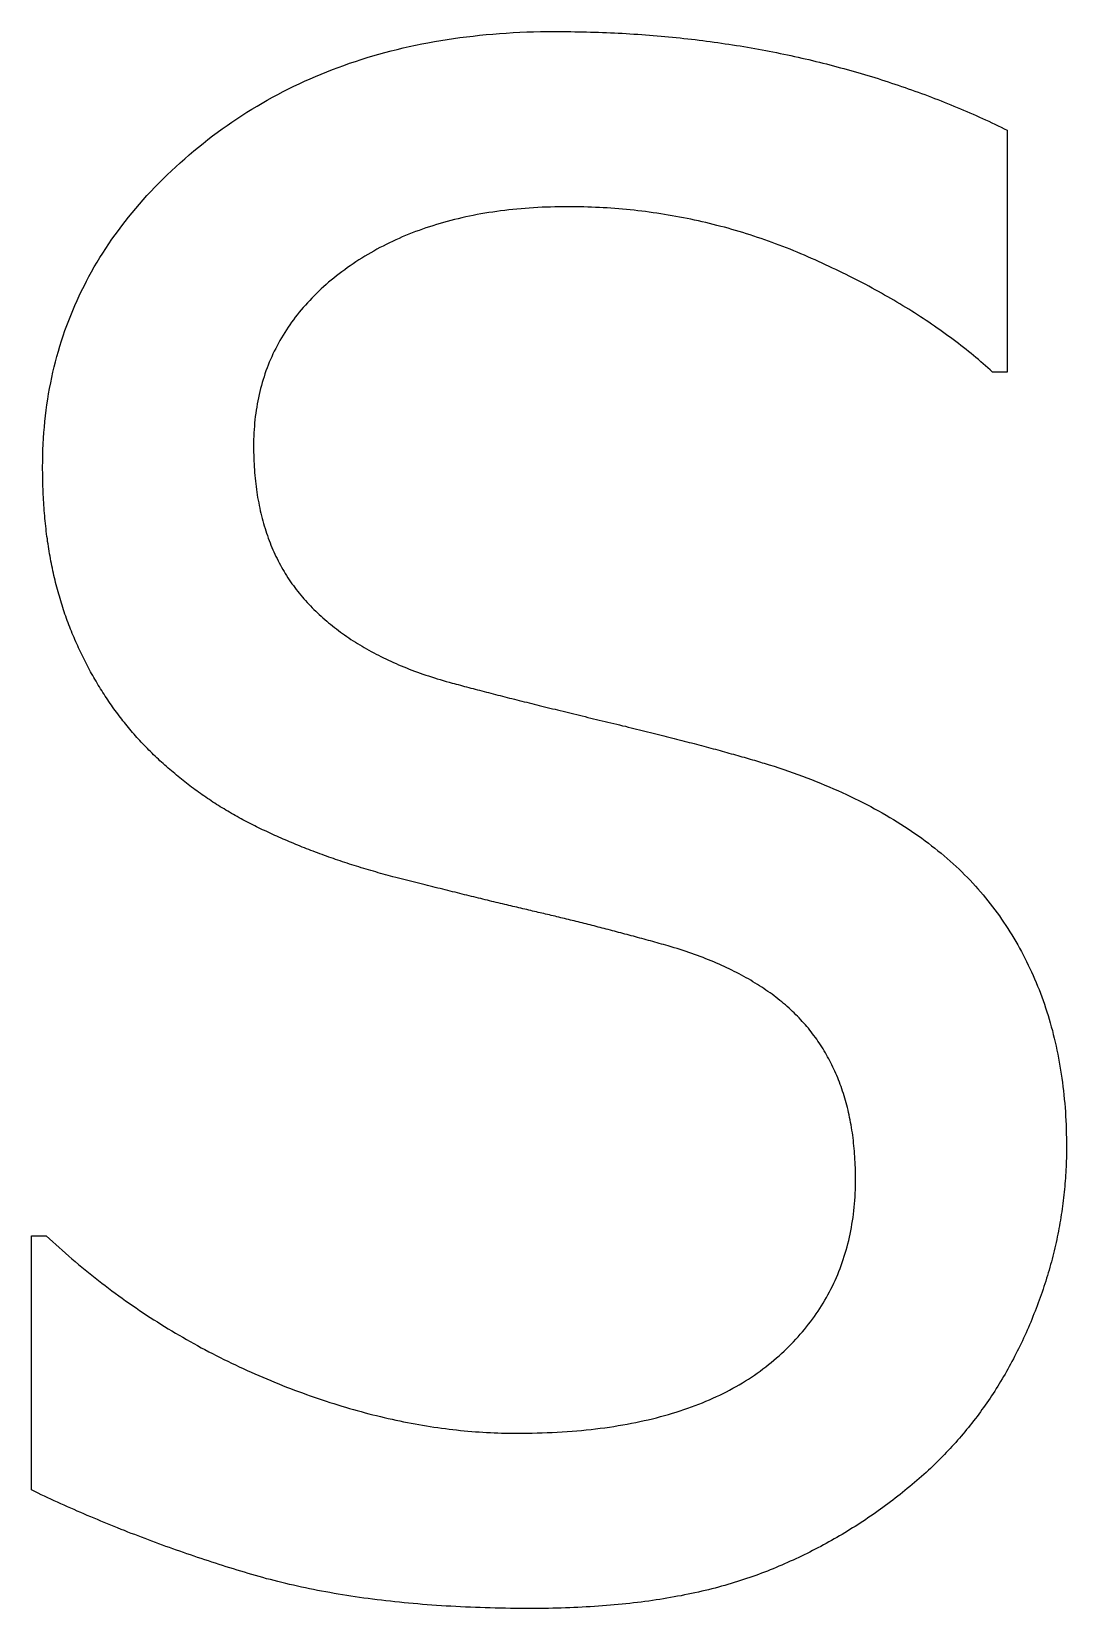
# Model space of a CAD drawing. Extents: x 63 to 563, y 268 to 768.
# Drawn here: x 302.87 to 323.26, y 447.38 to 478.45 of the extents above; entities that cross this region are included whole.
import ezdxf

# ---------------------------------------------------------------- set-up
doc = ezdxf.new("R2010")
doc.units = 0
doc.header["$LTSCALE"] = 2
doc.header["$MEASUREMENT"] = 0
doc.layers.get('0').update_dxf_attribs({"linetype": 'CONTINUOUS'})

msp = doc.modelspace()

# ---------------------------------------------------------------- linework, layer by layer
at = {"color": 1}
msp.add_lwpolyline([(321.805, 471.744), (321.758, 471.785), (321.713, 471.826), (321.667, 471.867), (321.62, 471.908), (321.573, 471.948), (321.526, 471.989), (321.478, 472.029), (321.43, 472.069), (321.381, 472.109), (321.332, 472.149), (321.283, 472.188), (321.233, 472.228), (321.183, 472.267), (321.132, 472.306), (321.081, 472.345), (321.03, 472.383), (320.978, 472.422), (320.926, 472.46), (320.874, 472.499), (320.821, 472.537), (320.767, 472.575), (320.714, 472.612), (320.66, 472.65), (320.605, 472.687), (320.55, 472.724), (320.495, 472.761), (320.439, 472.798), (320.383, 472.835), (320.326, 472.872), (320.269, 472.908), (320.212, 472.944), (320.154, 472.98), (320.096, 473.016), (320.038, 473.052), (319.979, 473.087), (319.92, 473.123), (319.86, 473.158), (319.8, 473.193), (319.739, 473.228), (319.678, 473.262), (319.617, 473.297), (319.555, 473.331), (319.493, 473.365), (319.431, 473.399), (319.368, 473.433), (319.305, 473.467), (319.241, 473.5), (319.177, 473.534), (319.112, 473.567), (319.048, 473.6), (318.982, 473.633), (318.917, 473.665), (318.851, 473.698), (318.784, 473.73), (318.717, 473.762), (318.65, 473.794), (318.582, 473.826), (318.514, 473.858), (318.446, 473.889), (318.377, 473.921), (318.308, 473.952), (318.238, 473.983), (318.168, 474.013), (318.098, 474.044), (318.027, 474.074), (317.956, 474.104), (317.886, 474.133), (317.815, 474.162), (317.744, 474.19), (317.673, 474.218), (317.601, 474.245), (317.53, 474.272), (317.459, 474.298), (317.387, 474.324), (317.316, 474.349), (317.244, 474.374), (317.172, 474.398), (317.1, 474.422), (317.028, 474.446), (316.956, 474.468), (316.883, 474.491), (316.811, 474.513), (316.739, 474.534), (316.666, 474.555), (316.593, 474.576), (316.52, 474.596), (316.447, 474.615), (316.374, 474.634), (316.301, 474.653), (316.228, 474.671), (316.155, 474.689), (316.081, 474.706), (316.007, 474.722), (315.934, 474.739), (315.86, 474.754), (315.786, 474.769), (315.712, 474.784), (315.638, 474.798), (315.564, 474.812), (315.489, 474.825), (315.415, 474.838), (315.34, 474.85), (315.266, 474.862), (315.191, 474.874), (315.116, 474.884), (315.041, 474.895), (314.966, 474.905), (314.891, 474.914), (314.815, 474.923), (314.74, 474.932), (314.664, 474.939), (314.589, 474.947), (314.513, 474.954), (314.437, 474.96), (314.361, 474.966), (314.285, 474.972), (314.209, 474.977), (314.132, 474.982), (314.056, 474.986), (313.979, 474.989), (313.903, 474.993), (313.826, 474.995), (313.749, 474.997), (313.672, 474.999), (313.595, 475), (313.518, 475.001), (313.441, 475.001), (313.354, 475.001), (313.267, 475), (313.181, 474.998), (313.096, 474.996), (313.011, 474.993), (312.926, 474.99), (312.843, 474.985), (312.759, 474.981), (312.676, 474.975), (312.594, 474.969), (312.512, 474.962), (312.431, 474.955), (312.35, 474.947), (312.27, 474.938), (312.19, 474.929), (312.111, 474.919), (312.033, 474.908), (311.955, 474.897), (311.877, 474.885), (311.8, 474.872), (311.723, 474.859), (311.647, 474.845), (311.572, 474.831), (311.497, 474.815), (311.422, 474.8), (311.349, 474.783), (311.275, 474.766), (311.202, 474.748), (311.13, 474.73), (311.058, 474.711), (310.987, 474.691), (310.916, 474.671), (310.846, 474.65), (310.776, 474.628), (310.707, 474.606), (310.638, 474.583), (310.57, 474.56), (310.502, 474.535), (310.435, 474.511), (310.369, 474.485), (310.303, 474.459), (310.237, 474.432), (310.172, 474.405), (310.108, 474.377), (310.044, 474.348), (309.98, 474.319), (309.917, 474.289), (309.855, 474.258), (309.793, 474.227), (309.732, 474.195), (309.671, 474.162), (309.611, 474.129), (309.551, 474.095), (309.492, 474.061), (309.433, 474.025), (309.375, 473.99), (309.317, 473.953), (309.26, 473.916), (309.204, 473.878), (309.148, 473.84), (309.092, 473.801), (309.037, 473.761), (308.982, 473.721), (308.928, 473.68), (308.875, 473.639), (308.823, 473.597), (308.772, 473.555), (308.721, 473.512), (308.671, 473.469), (308.622, 473.426), (308.574, 473.382), (308.527, 473.338), (308.481, 473.293), (308.435, 473.248), (308.391, 473.203), (308.347, 473.157), (308.304, 473.111), (308.262, 473.064), (308.221, 473.017), (308.18, 472.97), (308.141, 472.922), (308.102, 472.874), (308.064, 472.825), (308.027, 472.776), (307.991, 472.726), (307.956, 472.677), (307.922, 472.626), (307.888, 472.576), (307.855, 472.525), (307.823, 472.473), (307.792, 472.421), (307.762, 472.369), (307.733, 472.316), (307.704, 472.263), (307.677, 472.21), (307.65, 472.156), (307.624, 472.102), (307.599, 472.047), (307.575, 471.992), (307.551, 471.936), (307.529, 471.88), (307.507, 471.824), (307.486, 471.767), (307.466, 471.71), (307.447, 471.653), (307.429, 471.595), (307.411, 471.536), (307.395, 471.478), (307.379, 471.418), (307.364, 471.359), (307.35, 471.299), (307.337, 471.239), (307.325, 471.178), (307.313, 471.117), (307.303, 471.055), (307.293, 470.993), (307.284, 470.931), (307.276, 470.868), (307.269, 470.805), (307.262, 470.741), (307.257, 470.677), (307.252, 470.613), (307.248, 470.548), (307.245, 470.483), (307.243, 470.417), (307.242, 470.351), (307.241, 470.285), (307.242, 470.225), (307.242, 470.166), (307.244, 470.107), (307.245, 470.049), (307.248, 469.991), (307.25, 469.933), (307.254, 469.876), (307.257, 469.819), (307.262, 469.763), (307.266, 469.707), (307.272, 469.651), (307.277, 469.595), (307.284, 469.541), (307.29, 469.486), (307.298, 469.432), (307.305, 469.378), (307.314, 469.324), (307.322, 469.271), (307.332, 469.219), (307.342, 469.166), (307.352, 469.114), (307.363, 469.063), (307.374, 469.012), (307.386, 468.961), (307.398, 468.91), (307.411, 468.86), (307.424, 468.811), (307.438, 468.761), (307.452, 468.713), (307.467, 468.664), (307.482, 468.616), (307.498, 468.568), (307.514, 468.521), (307.531, 468.474), (307.548, 468.427), (307.566, 468.381), (307.584, 468.335), (307.603, 468.29), (307.622, 468.244), (307.642, 468.2), (307.662, 468.155), (307.683, 468.111), (307.704, 468.068), (307.726, 468.025), (307.748, 467.982), (307.771, 467.939), (307.794, 467.897), (307.818, 467.856), (307.842, 467.814), (307.867, 467.773), (307.892, 467.733), (307.918, 467.693), (307.944, 467.653), (307.971, 467.613), (307.998, 467.574), (308.026, 467.536), (308.054, 467.498), (308.083, 467.46), (308.112, 467.422), (308.142, 467.385), (308.172, 467.348), (308.203, 467.312), (308.235, 467.276), (308.266, 467.24), (308.298, 467.205), (308.331, 467.17), (308.364, 467.135), (308.398, 467.101), (308.432, 467.067), (308.466, 467.033), (308.501, 467), (308.536, 466.967), (308.572, 466.934), (308.608, 466.901), (308.645, 466.869), (308.682, 466.837), (308.719, 466.805), (308.757, 466.774), (308.796, 466.743), (308.835, 466.712), (308.874, 466.682), (308.914, 466.652), (308.954, 466.622), (308.994, 466.593), (309.035, 466.564), (309.077, 466.535), (309.119, 466.506), (309.161, 466.478), (309.204, 466.45), (309.247, 466.423), (309.291, 466.395), (309.335, 466.368), (309.379, 466.342), (309.424, 466.315), (309.47, 466.289), (309.516, 466.263), (309.562, 466.238), (309.609, 466.213), (309.656, 466.188), (309.703, 466.163), (309.751, 466.139), (309.8, 466.115), (309.849, 466.092), (309.898, 466.068), (309.948, 466.045), (309.998, 466.023), (310.049, 466), (310.1, 465.978), (310.152, 465.956), (310.204, 465.935), (310.256, 465.914), (310.309, 465.893), (310.363, 465.872), (310.416, 465.852), (310.471, 465.832), (310.525, 465.813), (310.58, 465.793), (310.636, 465.774), (310.692, 465.756), (310.748, 465.737), (310.805, 465.719), (310.862, 465.701), (310.92, 465.684), (310.978, 465.667), (311.037, 465.65), (311.096, 465.633), (311.156, 465.617), (311.195, 465.606), (311.236, 465.596), (311.276, 465.585), (311.317, 465.574), (311.358, 465.563), (311.4, 465.552), (311.441, 465.541), (311.483, 465.53), (311.525, 465.519), (311.568, 465.507), (311.611, 465.496), (311.654, 465.485), (311.697, 465.474), (311.741, 465.462), (311.785, 465.451), (311.829, 465.439), (311.873, 465.428), (311.918, 465.416), (311.963, 465.405), (312.009, 465.393), (312.054, 465.381), (312.1, 465.37), (312.146, 465.358), (312.193, 465.346), (312.239, 465.334), (312.287, 465.322), (312.334, 465.31), (312.381, 465.298), (312.429, 465.286), (312.478, 465.274), (312.526, 465.262), (312.575, 465.249), (312.624, 465.237), (312.673, 465.225), (312.723, 465.212), (312.773, 465.2), (312.823, 465.187), (312.873, 465.175), (312.924, 465.162), (312.975, 465.15), (313.026, 465.137), (313.078, 465.124), (313.13, 465.112), (313.182, 465.099), (313.234, 465.086), (313.287, 465.073), (313.34, 465.06), (313.393, 465.047), (313.447, 465.034), (313.501, 465.021), (313.555, 465.008), (313.609, 464.994), (313.664, 464.981), (313.719, 464.968), (313.774, 464.955), (313.83, 464.941), (313.885, 464.928), (313.942, 464.914), (313.998, 464.901), (314.055, 464.887), (314.112, 464.873), (314.169, 464.86), (314.226, 464.846), (314.284, 464.832), (314.342, 464.818), (314.399, 464.805), (314.456, 464.791), (314.512, 464.777), (314.569, 464.764), (314.624, 464.75), (314.68, 464.737), (314.735, 464.723), (314.791, 464.71), (314.845, 464.696), (314.9, 464.683), (314.954, 464.67), (315.008, 464.656), (315.061, 464.643), (315.114, 464.63), (315.167, 464.617), (315.22, 464.603), (315.272, 464.59), (315.324, 464.577), (315.376, 464.564), (315.427, 464.551), (315.478, 464.538), (315.529, 464.525), (315.579, 464.512), (315.629, 464.499), (315.679, 464.487), (315.729, 464.474), (315.778, 464.461), (315.827, 464.448), (315.875, 464.436), (315.924, 464.423), (315.972, 464.41), (316.019, 464.398), (316.067, 464.385), (316.114, 464.373), (316.16, 464.36), (316.207, 464.348), (316.253, 464.335), (316.299, 464.323), (316.344, 464.311), (316.39, 464.298), (316.434, 464.286), (316.479, 464.274), (316.523, 464.262), (316.567, 464.249), (316.611, 464.237), (316.654, 464.225), (316.697, 464.213), (316.74, 464.201), (316.783, 464.189), (316.825, 464.177), (316.867, 464.165), (316.908, 464.154), (316.949, 464.142), (316.99, 464.13), (317.031, 464.118), (317.071, 464.106), (317.111, 464.095), (317.151, 464.083), (317.19, 464.071), (317.229, 464.06), (317.268, 464.048), (317.306, 464.037), (317.403, 464.007), (317.499, 463.976), (317.594, 463.945), (317.689, 463.914), (317.782, 463.882), (317.875, 463.849), (317.967, 463.816), (318.058, 463.783), (318.148, 463.749), (318.238, 463.714), (318.326, 463.68), (318.414, 463.644), (318.501, 463.608), (318.587, 463.572), (318.673, 463.535), (318.757, 463.498), (318.841, 463.46), (318.924, 463.422), (319.006, 463.383), (319.087, 463.344), (319.168, 463.305), (319.247, 463.265), (319.326, 463.224), (319.404, 463.183), (319.481, 463.141), (319.557, 463.099), (319.633, 463.057), (319.708, 463.014), (319.782, 462.971), (319.855, 462.927), (319.927, 462.882), (319.998, 462.837), (320.069, 462.792), (320.139, 462.746), (320.208, 462.7), (320.276, 462.653), (320.343, 462.606), (320.41, 462.558), (320.475, 462.51), (320.54, 462.461), (320.604, 462.412), (320.667, 462.363), (320.73, 462.312), (320.791, 462.262), (320.852, 462.211), (320.912, 462.159), (320.971, 462.107), (321.029, 462.055), (321.087, 462.002), (321.144, 461.948), (321.199, 461.894), (321.254, 461.84), (321.309, 461.785), (321.362, 461.73), (321.415, 461.674), (321.466, 461.618), (321.517, 461.561), (321.567, 461.504), (321.617, 461.446), (321.665, 461.388), (321.713, 461.329), (321.759, 461.27), (321.805, 461.21), (321.851, 461.15), (321.895, 461.09), (321.939, 461.029), (321.982, 460.967), (322.024, 460.905), (322.066, 460.843), (322.107, 460.78), (322.147, 460.717), (322.186, 460.653), (322.225, 460.589), (322.263, 460.525), (322.301, 460.46), (322.337, 460.395), (322.373, 460.329), (322.408, 460.262), (322.443, 460.196), (322.477, 460.129), (322.51, 460.061), (322.542, 459.993), (322.574, 459.925), (322.605, 459.856), (322.635, 459.786), (322.665, 459.716), (322.693, 459.646), (322.721, 459.576), (322.749, 459.504), (322.776, 459.433), (322.801, 459.361), (322.827, 459.288), (322.851, 459.216), (322.875, 459.142), (322.898, 459.069), (322.921, 458.994), (322.942, 458.92), (322.963, 458.845), (322.984, 458.769), (323.003, 458.693), (323.022, 458.617), (323.04, 458.54), (323.058, 458.463), (323.074, 458.385), (323.09, 458.307), (323.106, 458.228), (323.12, 458.149), (323.134, 458.07), (323.147, 457.99), (323.16, 457.909), (323.171, 457.829), (323.182, 457.747), (323.193, 457.666), (323.202, 457.584), (323.211, 457.501), (323.219, 457.418), (323.227, 457.335), (323.234, 457.251), (323.24, 457.166), (323.245, 457.082), (323.25, 456.996), (323.254, 456.911), (323.257, 456.825), (323.259, 456.738), (323.261, 456.651), (323.262, 456.564), (323.262, 456.476), (323.262, 456.42), (323.262, 456.364), (323.261, 456.309), (323.26, 456.253), (323.258, 456.197), (323.256, 456.141), (323.254, 456.086), (323.251, 456.03), (323.248, 455.974), (323.245, 455.919), (323.241, 455.863), (323.237, 455.808), (323.232, 455.752), (323.228, 455.697), (323.222, 455.642), (323.217, 455.586), (323.211, 455.531), (323.205, 455.476), (323.198, 455.421), (323.191, 455.365), (323.184, 455.31), (323.176, 455.255), (323.168, 455.2), (323.16, 455.145), (323.151, 455.09), (323.142, 455.035), (323.133, 454.98), (323.123, 454.925), (323.113, 454.87), (323.102, 454.815), (323.092, 454.761), (323.08, 454.706), (323.069, 454.651), (323.057, 454.597), (323.045, 454.542), (323.032, 454.487), (323.019, 454.433), (323.006, 454.378), (322.992, 454.324), (322.978, 454.269), (322.964, 454.215), (322.949, 454.16), (322.934, 454.106), (322.918, 454.052), (322.902, 453.997), (322.886, 453.943), (322.87, 453.889), (322.853, 453.835), (322.835, 453.781), (322.818, 453.726), (322.8, 453.672), (322.782, 453.618), (322.763, 453.564), (322.744, 453.51), (322.724, 453.456), (322.705, 453.403), (322.685, 453.349), (322.664, 453.295), (322.643, 453.241), (322.622, 453.187), (322.601, 453.134), (322.579, 453.08), (322.557, 453.026), (322.534, 452.973), (322.511, 452.919), (322.488, 452.866), (322.465, 452.814), (322.441, 452.761), (322.417, 452.709), (322.393, 452.657), (322.368, 452.605), (322.343, 452.553), (322.318, 452.502), (322.293, 452.451), (322.267, 452.4), (322.241, 452.349), (322.215, 452.299), (322.188, 452.249), (322.161, 452.199), (322.134, 452.15), (322.107, 452.1), (322.079, 452.051), (322.051, 452.003), (322.023, 451.954), (321.994, 451.906), (321.965, 451.858), (321.936, 451.81), (321.907, 451.762), (321.877, 451.715), (321.847, 451.668), (321.817, 451.621), (321.786, 451.575), (321.756, 451.529), (321.725, 451.483), (321.693, 451.437), (321.662, 451.391), (321.63, 451.346), (321.597, 451.301), (321.565, 451.256), (321.532, 451.212), (321.499, 451.168), (321.466, 451.124), (321.432, 451.08), (321.398, 451.036), (321.364, 450.993), (321.329, 450.95), (321.295, 450.908), (321.26, 450.865), (321.224, 450.823), (321.189, 450.781), (321.153, 450.739), (321.116, 450.698), (321.08, 450.657), (321.043, 450.616), (321.006, 450.575), (320.969, 450.535), (320.931, 450.494), (320.893, 450.454), (320.855, 450.415), (320.817, 450.375), (320.778, 450.336), (320.739, 450.297), (320.7, 450.259), (320.66, 450.22), (320.62, 450.182), (320.58, 450.144), (320.54, 450.107), (320.494, 450.065), (320.449, 450.024), (320.403, 449.984), (320.357, 449.944), (320.311, 449.904), (320.265, 449.864), (320.219, 449.824), (320.172, 449.785), (320.125, 449.747), (320.078, 449.708), (320.031, 449.67), (319.984, 449.632), (319.936, 449.594), (319.888, 449.557), (319.84, 449.52), (319.792, 449.484), (319.744, 449.447), (319.695, 449.411), (319.646, 449.375), (319.598, 449.34), (319.548, 449.305), (319.499, 449.27), (319.45, 449.235), (319.4, 449.201), (319.35, 449.167), (319.3, 449.133), (319.25, 449.1), (319.199, 449.067), (319.148, 449.034), (319.098, 449.002), (319.046, 448.97), (318.995, 448.938), (318.944, 448.906), (318.892, 448.875), (318.84, 448.844), (318.788, 448.813), (318.736, 448.783), (318.684, 448.753), (318.631, 448.723), (318.578, 448.694), (318.525, 448.665), (318.472, 448.636), (318.419, 448.607), (318.365, 448.579), (318.311, 448.551), (318.257, 448.523), (318.203, 448.496), (318.149, 448.469), (318.094, 448.442), (318.04, 448.416), (317.985, 448.39), (317.93, 448.364), (317.874, 448.338), (317.819, 448.313), (317.763, 448.288), (317.707, 448.264), (317.651, 448.239), (317.595, 448.215), (317.538, 448.192), (317.482, 448.168), (317.425, 448.145), (317.368, 448.122), (317.311, 448.1), (317.253, 448.078), (317.195, 448.056), (317.137, 448.034), (317.078, 448.013), (317.019, 447.992), (316.959, 447.972), (316.899, 447.952), (316.838, 447.932), (316.777, 447.913), (316.716, 447.894), (316.654, 447.875), (316.591, 447.856), (316.528, 447.838), (316.465, 447.821), (316.401, 447.804), (316.337, 447.787), (316.272, 447.77), (316.207, 447.754), (316.141, 447.738), (316.075, 447.722), (316.008, 447.707), (315.941, 447.692), (315.874, 447.678), (315.806, 447.663), (315.737, 447.65), (315.669, 447.636), (315.599, 447.623), (315.529, 447.61), (315.459, 447.598), (315.388, 447.586), (315.317, 447.574), (315.246, 447.563), (315.174, 447.552), (315.101, 447.541), (315.028, 447.531), (314.955, 447.521), (314.881, 447.511), (314.806, 447.502), (314.731, 447.493), (314.656, 447.484), (314.58, 447.476), (314.504, 447.468), (314.427, 447.461), (314.35, 447.454), (314.273, 447.447), (314.195, 447.44), (314.116, 447.434), (314.037, 447.428), (313.958, 447.423), (313.878, 447.418), (313.798, 447.413), (313.717, 447.409), (313.635, 447.405), (313.554, 447.401), (313.472, 447.398), (313.389, 447.395), (313.306, 447.392), (313.222, 447.39), (313.138, 447.388), (313.054, 447.386), (312.969, 447.385), (312.884, 447.384), (312.798, 447.384), (312.711, 447.384), (312.609, 447.384), (312.507, 447.384), (312.406, 447.385), (312.305, 447.386), (312.204, 447.388), (312.104, 447.39), (312.005, 447.392), (311.906, 447.395), (311.808, 447.397), (311.71, 447.401), (311.612, 447.404), (311.515, 447.408), (311.418, 447.412), (311.322, 447.417), (311.227, 447.422), (311.132, 447.427), (311.037, 447.432), (310.943, 447.438), (310.849, 447.445), (310.756, 447.451), (310.663, 447.458), (310.571, 447.465), (310.479, 447.473), (310.388, 447.481), (310.297, 447.489), (310.207, 447.498), (310.117, 447.507), (310.028, 447.516), (309.939, 447.526), (309.85, 447.536), (309.762, 447.546), (309.675, 447.557), (309.588, 447.568), (309.502, 447.579), (309.416, 447.59), (309.33, 447.602), (309.245, 447.615), (309.161, 447.627), (309.077, 447.64), (308.993, 447.654), (308.91, 447.667), (308.827, 447.681), (308.745, 447.696), (308.664, 447.711), (308.583, 447.726), (308.502, 447.741), (308.422, 447.757), (308.342, 447.773), (308.263, 447.789), (308.184, 447.806), (308.106, 447.823), (308.028, 447.84), (307.951, 447.858), (307.874, 447.876), (307.798, 447.894), (307.722, 447.913), (307.647, 447.932), (307.572, 447.952), (307.497, 447.971), (307.423, 447.991), (307.35, 448.012), (307.277, 448.033), (307.205, 448.054), (307.133, 448.075), (307.061, 448.097), (306.989, 448.118), (306.917, 448.14), (306.846, 448.162), (306.775, 448.185), (306.703, 448.207), (306.632, 448.229), (306.561, 448.252), (306.491, 448.275), (306.42, 448.298), (306.35, 448.321), (306.279, 448.344), (306.209, 448.367), (306.139, 448.39), (306.069, 448.414), (305.999, 448.438), (305.929, 448.462), (305.86, 448.486), (305.79, 448.51), (305.721, 448.534), (305.652, 448.559), (305.583, 448.583), (305.514, 448.608), (305.445, 448.633), (305.376, 448.658), (305.308, 448.683), (305.239, 448.709), (305.171, 448.734), (305.103, 448.76), (305.035, 448.786), (304.967, 448.812), (304.899, 448.838), (304.832, 448.864), (304.764, 448.89), (304.697, 448.917), (304.63, 448.943), (304.563, 448.97), (304.496, 448.997), (304.429, 449.024), (304.362, 449.051), (304.296, 449.079), (304.229, 449.106), (304.163, 449.134), (304.097, 449.162), (304.031, 449.19), (303.965, 449.218), (303.899, 449.246), (303.834, 449.274), (303.768, 449.303), (303.703, 449.332), (303.638, 449.36), (303.573, 449.389), (303.508, 449.419), (303.443, 449.448), (303.378, 449.477), (303.314, 449.507), (303.249, 449.536), (303.185, 449.566), (303.121, 449.596), (303.057, 449.626), (302.993, 449.657), (302.929, 449.687), (302.865, 449.718), (302.865, 454.726), (303.157, 454.726), (303.219, 454.668), (303.282, 454.61), (303.344, 454.553), (303.407, 454.496), (303.47, 454.44), (303.534, 454.384), (303.598, 454.328), (303.662, 454.273), (303.726, 454.219), (303.79, 454.164), (303.855, 454.11), (303.92, 454.057), (303.985, 454.004), (304.051, 453.951), (304.117, 453.899), (304.183, 453.847), (304.249, 453.796), (304.316, 453.745), (304.382, 453.694), (304.449, 453.644), (304.517, 453.594), (304.584, 453.545), (304.652, 453.496), (304.72, 453.447), (304.789, 453.399), (304.857, 453.351), (304.926, 453.304), (304.995, 453.257), (305.065, 453.21), (305.134, 453.164), (305.204, 453.119), (305.275, 453.073), (305.345, 453.029), (305.416, 452.984), (305.487, 452.94), (305.558, 452.896), (305.629, 452.853), (305.701, 452.81), (305.773, 452.768), (305.845, 452.726), (305.918, 452.684), (305.991, 452.643), (306.064, 452.602), (306.137, 452.562), (306.211, 452.522), (306.284, 452.483), (306.359, 452.443), (306.433, 452.405), (306.507, 452.366), (306.582, 452.328), (306.657, 452.291), (306.733, 452.254), (306.808, 452.217), (306.884, 452.181), (306.96, 452.145), (307.037, 452.11), (307.114, 452.075), (307.191, 452.04), (307.268, 452.006), (307.345, 451.972), (307.423, 451.939), (307.501, 451.906), (307.579, 451.873), (307.657, 451.841), (307.736, 451.809), (307.814, 451.778), (307.892, 451.747), (307.971, 451.717), (308.049, 451.688), (308.126, 451.659), (308.204, 451.63), (308.282, 451.602), (308.36, 451.574), (308.437, 451.547), (308.515, 451.521), (308.592, 451.495), (308.67, 451.469), (308.747, 451.444), (308.824, 451.419), (308.901, 451.395), (308.978, 451.372), (309.055, 451.349), (309.132, 451.326), (309.208, 451.304), (309.285, 451.283), (309.361, 451.262), (309.438, 451.241), (309.514, 451.221), (309.59, 451.202), (309.666, 451.183), (309.742, 451.164), (309.818, 451.146), (309.894, 451.129), (309.97, 451.112), (310.046, 451.095), (310.121, 451.079), (310.197, 451.064), (310.272, 451.049), (310.347, 451.034), (310.423, 451.02), (310.498, 451.007), (310.573, 450.994), (310.648, 450.982), (310.723, 450.97), (310.797, 450.958), (310.872, 450.948), (310.947, 450.937), (311.021, 450.927), (311.096, 450.918), (311.17, 450.909), (311.244, 450.901), (311.318, 450.893), (311.392, 450.886), (311.466, 450.879), (311.54, 450.872), (311.614, 450.867), (311.688, 450.861), (311.761, 450.856), (311.835, 450.852), (311.908, 450.848), (311.982, 450.845), (312.055, 450.842), (312.128, 450.84), (312.201, 450.838), (312.274, 450.837), (312.347, 450.836), (312.42, 450.836), (312.523, 450.836), (312.626, 450.837), (312.729, 450.839), (312.83, 450.841), (312.93, 450.844), (313.03, 450.848), (313.129, 450.853), (313.227, 450.858), (313.324, 450.863), (313.421, 450.87), (313.517, 450.877), (313.612, 450.885), (313.706, 450.893), (313.799, 450.903), (313.892, 450.913), (313.983, 450.923), (314.074, 450.934), (314.164, 450.946), (314.254, 450.959), (314.342, 450.972), (314.43, 450.986), (314.517, 451.001), (314.603, 451.016), (314.688, 451.032), (314.773, 451.049), (314.856, 451.066), (314.939, 451.084), (315.021, 451.103), (315.102, 451.122), (315.183, 451.142), (315.263, 451.163), (315.341, 451.185), (315.42, 451.207), (315.497, 451.23), (315.573, 451.253), (315.649, 451.277), (315.724, 451.302), (315.798, 451.328), (315.871, 451.354), (315.944, 451.381), (316.015, 451.409), (316.086, 451.437), (316.156, 451.466), (316.225, 451.495), (316.294, 451.526), (316.362, 451.557), (316.428, 451.588), (316.494, 451.621), (316.56, 451.654), (316.624, 451.688), (316.688, 451.722), (316.751, 451.757), (316.813, 451.793), (316.874, 451.829), (316.934, 451.866), (316.994, 451.904), (317.053, 451.943), (317.111, 451.982), (317.168, 452.022), (317.224, 452.062), (317.28, 452.103), (317.335, 452.145), (317.389, 452.188), (317.442, 452.231), (317.495, 452.275), (317.546, 452.319), (317.597, 452.364), (317.647, 452.409), (317.696, 452.454), (317.744, 452.5), (317.791, 452.546), (317.838, 452.593), (317.883, 452.64), (317.928, 452.688), (317.972, 452.736), (318.015, 452.785), (318.058, 452.834), (318.099, 452.883), (318.14, 452.933), (318.18, 452.983), (318.219, 453.034), (318.257, 453.085), (318.294, 453.137), (318.33, 453.189), (318.366, 453.241), (318.401, 453.294), (318.435, 453.348), (318.468, 453.401), (318.5, 453.456), (318.532, 453.51), (318.562, 453.566), (318.592, 453.621), (318.621, 453.677), (318.649, 453.734), (318.676, 453.791), (318.703, 453.848), (318.728, 453.906), (318.753, 453.964), (318.777, 454.023), (318.8, 454.082), (318.822, 454.141), (318.843, 454.201), (318.864, 454.262), (318.884, 454.323), (318.902, 454.384), (318.92, 454.446), (318.938, 454.508), (318.954, 454.57), (318.97, 454.633), (318.984, 454.697), (318.998, 454.761), (319.011, 454.825), (319.023, 454.89), (319.034, 454.955), (319.045, 455.021), (319.055, 455.087), (319.063, 455.154), (319.071, 455.221), (319.078, 455.288), (319.085, 455.356), (319.09, 455.425), (319.095, 455.493), (319.099, 455.563), (319.102, 455.632), (319.104, 455.702), (319.105, 455.773), (319.105, 455.844), (319.105, 455.9), (319.104, 455.957), (319.103, 456.012), (319.102, 456.068), (319.1, 456.123), (319.097, 456.178), (319.094, 456.232), (319.091, 456.286), (319.087, 456.34), (319.083, 456.394), (319.079, 456.447), (319.074, 456.5), (319.068, 456.552), (319.062, 456.604), (319.056, 456.656), (319.049, 456.707), (319.042, 456.758), (319.034, 456.809), (319.026, 456.86), (319.017, 456.91), (319.008, 456.959), (318.999, 457.009), (318.989, 457.058), (318.979, 457.107), (318.968, 457.155), (318.957, 457.203), (318.945, 457.251), (318.933, 457.298), (318.92, 457.345), (318.907, 457.392), (318.894, 457.438), (318.88, 457.484), (318.866, 457.53), (318.851, 457.575), (318.836, 457.62), (318.82, 457.665), (318.804, 457.709), (318.788, 457.753), (318.771, 457.797), (318.753, 457.84), (318.735, 457.883), (318.717, 457.926), (318.698, 457.968), (318.679, 458.01), (318.66, 458.052), (318.64, 458.093), (318.619, 458.134), (318.598, 458.175), (318.577, 458.215), (318.555, 458.255), (318.533, 458.295), (318.51, 458.334), (318.487, 458.373), (318.464, 458.411), (318.44, 458.45), (318.415, 458.488), (318.39, 458.525), (318.365, 458.563), (318.339, 458.599), (318.313, 458.636), (318.286, 458.672), (318.259, 458.708), (318.232, 458.744), (318.204, 458.779), (318.175, 458.814), (318.146, 458.849), (318.117, 458.883), (318.087, 458.917), (318.056, 458.951), (318.025, 458.984), (317.994, 459.018), (317.962, 459.051), (317.929, 459.083), (317.896, 459.116), (317.863, 459.148), (317.829, 459.18), (317.794, 459.212), (317.759, 459.243), (317.723, 459.274), (317.687, 459.305), (317.65, 459.335), (317.613, 459.365), (317.575, 459.395), (317.537, 459.425), (317.499, 459.455), (317.459, 459.484), (317.42, 459.512), (317.379, 459.541), (317.339, 459.569), (317.297, 459.597), (317.256, 459.625), (317.213, 459.653), (317.17, 459.68), (317.127, 459.707), (317.083, 459.733), (317.039, 459.76), (316.994, 459.786), (316.949, 459.811), (316.903, 459.837), (316.856, 459.862), (316.81, 459.887), (316.762, 459.912), (316.714, 459.936), (316.666, 459.96), (316.617, 459.984), (316.567, 460.008), (316.517, 460.031), (316.467, 460.054), (316.416, 460.077), (316.364, 460.099), (316.312, 460.122), (316.26, 460.143), (316.207, 460.165), (316.153, 460.186), (316.099, 460.207), (316.044, 460.228), (315.989, 460.249), (315.934, 460.269), (315.878, 460.289), (315.821, 460.309), (315.764, 460.328), (315.706, 460.347), (315.648, 460.366), (315.589, 460.385), (315.53, 460.403), (315.47, 460.421), (315.41, 460.439), (315.366, 460.451), (315.323, 460.463), (315.28, 460.475), (315.236, 460.487), (315.193, 460.499), (315.15, 460.511), (315.107, 460.523), (315.064, 460.535), (315.022, 460.547), (314.979, 460.558), (314.937, 460.57), (314.894, 460.581), (314.852, 460.593), (314.81, 460.604), (314.768, 460.616), (314.726, 460.627), (314.685, 460.638), (314.643, 460.65), (314.601, 460.661), (314.56, 460.672), (314.519, 460.683), (314.478, 460.694), (314.436, 460.705), (314.395, 460.715), (314.355, 460.726), (314.314, 460.737), (314.273, 460.748), (314.233, 460.758), (314.192, 460.769), (314.152, 460.779), (314.112, 460.79), (314.072, 460.8), (314.032, 460.81), (313.992, 460.82), (313.953, 460.831), (313.913, 460.841), (313.874, 460.851), (313.834, 460.861), (313.795, 460.871), (313.756, 460.881), (313.717, 460.89), (313.678, 460.9), (313.639, 460.91), (313.6, 460.919), (313.562, 460.929), (313.523, 460.939), (313.485, 460.948), (313.447, 460.957), (313.409, 460.967), (313.371, 460.976), (313.333, 460.985), (313.295, 460.994), (313.258, 461.003), (313.22, 461.012), (313.183, 461.021), (313.145, 461.03), (313.108, 461.039), (313.071, 461.048), (313.034, 461.057), (312.997, 461.065), (312.961, 461.074), (312.924, 461.083), (312.888, 461.091), (312.851, 461.099), (312.815, 461.108), (312.778, 461.117), (312.74, 461.125), (312.703, 461.134), (312.665, 461.143), (312.627, 461.152), (312.589, 461.161), (312.55, 461.17), (312.511, 461.179), (312.472, 461.188), (312.432, 461.198), (312.393, 461.207), (312.353, 461.217), (312.312, 461.226), (312.272, 461.236), (312.231, 461.246), (312.19, 461.256), (312.148, 461.265), (312.106, 461.275), (312.064, 461.286), (312.022, 461.296), (311.979, 461.306), (311.936, 461.316), (311.893, 461.327), (311.85, 461.337), (311.806, 461.348), (311.762, 461.359), (311.718, 461.37), (311.673, 461.38), (311.628, 461.391), (311.583, 461.402), (311.538, 461.414), (311.492, 461.425), (311.446, 461.436), (311.4, 461.447), (311.353, 461.459), (311.306, 461.47), (311.259, 461.482), (311.212, 461.494), (311.164, 461.506), (311.116, 461.517), (311.068, 461.529), (311.019, 461.541), (310.97, 461.554), (310.921, 461.566), (310.872, 461.578), (310.822, 461.591), (310.772, 461.603), (310.722, 461.616), (310.671, 461.628), (310.621, 461.641), (310.569, 461.654), (310.518, 461.667), (310.466, 461.68), (310.414, 461.693), (310.362, 461.706), (310.31, 461.719), (310.257, 461.732), (310.204, 461.746), (310.15, 461.759), (310.097, 461.773), (310.043, 461.786), (309.989, 461.8), (309.94, 461.813), (309.891, 461.826), (309.842, 461.84), (309.794, 461.853), (309.746, 461.867), (309.697, 461.88), (309.65, 461.894), (309.602, 461.908), (309.554, 461.922), (309.507, 461.936), (309.459, 461.95), (309.412, 461.964), (309.365, 461.978), (309.318, 461.993), (309.272, 462.007), (309.225, 462.022), (309.179, 462.036), (309.133, 462.051), (309.087, 462.066), (309.041, 462.081), (308.995, 462.096), (308.95, 462.111), (308.905, 462.127), (308.859, 462.142), (308.814, 462.158), (308.769, 462.173), (308.725, 462.189), (308.68, 462.205), (308.636, 462.221), (308.592, 462.237), (308.548, 462.253), (308.504, 462.269), (308.46, 462.286), (308.417, 462.302), (308.373, 462.319), (308.33, 462.335), (308.287, 462.352), (308.244, 462.369), (308.201, 462.386), (308.159, 462.403), (308.116, 462.42), (308.074, 462.437), (308.032, 462.455), (307.99, 462.472), (307.948, 462.49), (307.907, 462.507), (307.865, 462.525), (307.824, 462.543), (307.783, 462.561), (307.742, 462.579), (307.701, 462.597), (307.66, 462.616), (307.62, 462.634), (307.58, 462.653), (307.54, 462.671), (307.5, 462.69), (307.46, 462.709), (307.42, 462.728), (307.381, 462.747), (307.341, 462.766), (307.302, 462.785), (307.263, 462.804), (307.224, 462.824), (307.186, 462.843), (307.147, 462.863), (307.109, 462.883), (307.07, 462.903), (307.032, 462.923), (306.994, 462.944), (306.957, 462.964), (306.919, 462.985), (306.881, 463.006), (306.844, 463.027), (306.807, 463.049), (306.769, 463.07), (306.732, 463.092), (306.696, 463.114), (306.659, 463.136), (306.622, 463.159), (306.586, 463.181), (306.549, 463.204), (306.513, 463.227), (306.477, 463.25), (306.441, 463.273), (306.406, 463.296), (306.37, 463.32), (306.335, 463.344), (306.299, 463.368), (306.264, 463.392), (306.229, 463.417), (306.194, 463.441), (306.159, 463.466), (306.125, 463.491), (306.09, 463.516), (306.056, 463.541), (306.021, 463.567), (305.987, 463.592), (305.953, 463.618), (305.92, 463.644), (305.886, 463.671), (305.852, 463.697), (305.819, 463.724), (305.786, 463.751), (305.753, 463.778), (305.72, 463.805), (305.687, 463.832), (305.654, 463.86), (305.622, 463.887), (305.589, 463.915), (305.557, 463.943), (305.525, 463.972), (305.493, 464), (305.461, 464.029), (305.429, 464.058), (305.397, 464.087), (305.366, 464.116), (305.335, 464.146), (305.303, 464.175), (305.272, 464.205), (305.242, 464.235), (305.211, 464.265), (305.18, 464.296), (305.15, 464.326), (305.119, 464.357), (305.089, 464.388), (305.059, 464.419), (305.029, 464.45), (305, 464.482), (304.971, 464.513), (304.943, 464.545), (304.914, 464.577), (304.886, 464.609), (304.858, 464.642), (304.83, 464.674), (304.803, 464.707), (304.776, 464.74), (304.748, 464.773), (304.721, 464.806), (304.695, 464.839), (304.668, 464.873), (304.642, 464.906), (304.616, 464.94), (304.59, 464.974), (304.564, 465.008), (304.539, 465.043), (304.513, 465.077), (304.488, 465.112), (304.463, 465.147), (304.439, 465.182), (304.414, 465.217), (304.39, 465.252), (304.366, 465.288), (304.342, 465.323), (304.318, 465.359), (304.295, 465.395), (304.271, 465.432), (304.248, 465.468), (304.226, 465.504), (304.203, 465.541), (304.181, 465.578), (304.158, 465.615), (304.136, 465.652), (304.114, 465.69), (304.093, 465.727), (304.071, 465.765), (304.05, 465.803), (304.029, 465.841), (304.008, 465.879), (303.988, 465.918), (303.967, 465.956), (303.947, 465.995), (303.927, 466.034), (303.908, 466.073), (303.888, 466.112), (303.869, 466.152), (303.849, 466.191), (303.831, 466.231), (303.812, 466.271), (303.793, 466.311), (303.775, 466.351), (303.757, 466.392), (303.739, 466.432), (303.721, 466.473), (303.704, 466.514), (303.686, 466.555), (303.669, 466.596), (303.652, 466.638), (303.636, 466.679), (303.619, 466.721), (303.603, 466.763), (303.587, 466.805), (303.571, 466.847), (303.555, 466.89), (303.54, 466.933), (303.525, 466.976), (303.51, 467.019), (303.496, 467.062), (303.481, 467.106), (303.467, 467.149), (303.453, 467.193), (303.44, 467.238), (303.427, 467.282), (303.414, 467.326), (303.401, 467.371), (303.388, 467.416), (303.376, 467.461), (303.364, 467.507), (303.352, 467.552), (303.341, 467.598), (303.329, 467.644), (303.318, 467.69), (303.308, 467.737), (303.297, 467.783), (303.287, 467.83), (303.277, 467.877), (303.267, 467.925), (303.258, 467.972), (303.248, 468.02), (303.239, 468.068), (303.231, 468.116), (303.222, 468.164), (303.214, 468.212), (303.206, 468.261), (303.198, 468.31), (303.191, 468.359), (303.183, 468.408), (303.177, 468.458), (303.17, 468.507), (303.163, 468.557), (303.157, 468.607), (303.151, 468.658), (303.145, 468.708), (303.14, 468.759), (303.135, 468.81), (303.13, 468.861), (303.125, 468.912), (303.121, 468.964), (303.117, 469.016), (303.113, 469.068), (303.109, 469.12), (303.106, 469.172), (303.102, 469.225), (303.1, 469.278), (303.097, 469.33), (303.094, 469.384), (303.092, 469.437), (303.09, 469.491), (303.089, 469.544), (303.087, 469.598), (303.086, 469.653), (303.085, 469.707), (303.085, 469.762), (303.084, 469.817), (303.084, 469.872), (303.085, 469.986), (303.087, 470.1), (303.091, 470.213), (303.095, 470.326), (303.102, 470.439), (303.11, 470.55), (303.119, 470.661), (303.129, 470.772), (303.141, 470.882), (303.155, 470.991), (303.17, 471.1), (303.186, 471.208), (303.203, 471.315), (303.222, 471.422), (303.243, 471.529), (303.265, 471.634), (303.288, 471.74), (303.313, 471.844), (303.339, 471.948), (303.366, 472.052), (303.395, 472.155), (303.426, 472.257), (303.457, 472.359), (303.491, 472.46), (303.525, 472.56), (303.561, 472.66), (303.598, 472.759), (303.637, 472.858), (303.677, 472.956), (303.719, 473.054), (303.762, 473.151), (303.807, 473.247), (303.852, 473.343), (303.9, 473.439), (303.948, 473.533), (303.998, 473.627), (304.05, 473.721), (304.103, 473.814), (304.157, 473.906), (304.213, 473.998), (304.27, 474.089), (304.329, 474.18), (304.389, 474.27), (304.45, 474.359), (304.513, 474.448), (304.577, 474.536), (304.642, 474.624), (304.709, 474.711), (304.778, 474.797), (304.848, 474.883), (304.919, 474.969), (304.992, 475.053), (305.066, 475.138), (305.141, 475.221), (305.218, 475.304), (305.296, 475.386), (305.376, 475.468), (305.457, 475.55), (305.54, 475.63), (305.624, 475.71), (305.709, 475.79), (305.796, 475.869), (305.884, 475.947), (305.974, 476.025), (306.064, 476.101), (306.155, 476.176), (306.247, 476.25), (306.34, 476.323), (306.433, 476.395), (306.527, 476.465), (306.622, 476.534), (306.718, 476.602), (306.815, 476.669), (306.912, 476.734), (307.01, 476.799), (307.109, 476.862), (307.208, 476.923), (307.309, 476.984), (307.41, 477.043), (307.512, 477.102), (307.615, 477.158), (307.718, 477.214), (307.822, 477.269), (307.927, 477.322), (308.033, 477.374), (308.14, 477.425), (308.247, 477.474), (308.355, 477.523), (308.464, 477.57), (308.574, 477.616), (308.684, 477.66), (308.795, 477.704), (308.907, 477.746), (309.02, 477.787), (309.134, 477.827), (309.248, 477.865), (309.363, 477.903), (309.479, 477.939), (309.595, 477.974), (309.713, 478.007), (309.831, 478.04), (309.95, 478.071), (310.069, 478.101), (310.19, 478.13), (310.311, 478.157), (310.433, 478.184), (310.556, 478.209), (310.679, 478.232), (310.804, 478.255), (310.929, 478.277), (311.055, 478.297), (311.181, 478.316), (311.309, 478.333), (311.437, 478.35), (311.566, 478.365), (311.696, 478.379), (311.826, 478.392), (311.957, 478.404), (312.089, 478.414), (312.222, 478.423), (312.356, 478.431), (312.49, 478.438), (312.625, 478.444), (312.761, 478.448), (312.898, 478.451), (313.035, 478.453), (313.173, 478.453), (313.253, 478.453), (313.332, 478.453), (313.412, 478.452), (313.491, 478.451), (313.57, 478.45), (313.649, 478.449), (313.727, 478.447), (313.806, 478.445), (313.884, 478.443), (313.962, 478.441), (314.041, 478.438), (314.119, 478.436), (314.196, 478.433), (314.274, 478.429), (314.352, 478.426), (314.429, 478.422), (314.506, 478.418), (314.583, 478.413), (314.66, 478.409), (314.737, 478.404), (314.814, 478.399), (314.89, 478.394), (314.967, 478.388), (315.043, 478.382), (315.119, 478.376), (315.195, 478.37), (315.271, 478.363), (315.346, 478.356), (315.422, 478.349), (315.497, 478.342), (315.572, 478.335), (315.648, 478.327), (315.722, 478.319), (315.797, 478.311), (315.872, 478.302), (315.946, 478.293), (316.021, 478.284), (316.095, 478.275), (316.169, 478.265), (316.243, 478.256), (316.317, 478.246), (316.39, 478.235), (316.464, 478.225), (316.537, 478.214), (316.61, 478.203), (316.683, 478.192), (316.756, 478.18), (316.829, 478.169), (316.902, 478.157), (316.974, 478.144), (317.046, 478.132), (317.119, 478.119), (317.191, 478.106), (317.263, 478.093), (317.334, 478.08), (317.406, 478.066), (317.477, 478.052), (317.549, 478.038), (317.62, 478.023), (317.691, 478.008), (317.762, 477.993), (317.833, 477.978), (317.903, 477.963), (317.974, 477.947), (318.044, 477.931), (318.114, 477.915), (318.184, 477.899), (318.254, 477.882), (318.323, 477.865), (318.393, 477.848), (318.462, 477.831), (318.531, 477.814), (318.6, 477.796), (318.669, 477.778), (318.738, 477.76), (318.807, 477.741), (318.875, 477.723), (318.943, 477.704), (319.011, 477.685), (319.079, 477.666), (319.147, 477.646), (319.215, 477.626), (319.282, 477.607), (319.35, 477.586), (319.417, 477.566), (319.484, 477.545), (319.551, 477.525), (319.617, 477.503), (319.684, 477.482), (319.75, 477.461), (319.816, 477.439), (319.882, 477.417), (319.948, 477.395), (320.014, 477.372), (320.08, 477.35), (320.145, 477.327), (320.21, 477.304), (320.275, 477.281), (320.34, 477.257), (320.405, 477.233), (320.47, 477.21), (320.534, 477.185), (320.599, 477.161), (320.663, 477.136), (320.727, 477.111), (320.791, 477.086), (320.854, 477.061), (320.918, 477.036), (320.981, 477.01), (321.045, 476.984), (321.108, 476.958), (321.171, 476.931), (321.233, 476.905), (321.296, 476.878), (321.358, 476.851), (321.421, 476.823), (321.483, 476.796), (321.545, 476.768), (321.607, 476.74), (321.668, 476.712), (321.73, 476.684), (321.791, 476.655), (321.852, 476.626), (321.913, 476.597), (321.974, 476.568), (322.035, 476.538), (322.096, 476.508), (322.096, 471.744)], close=True, dxfattribs=at)

doc.saveas('drawing.dxf')
